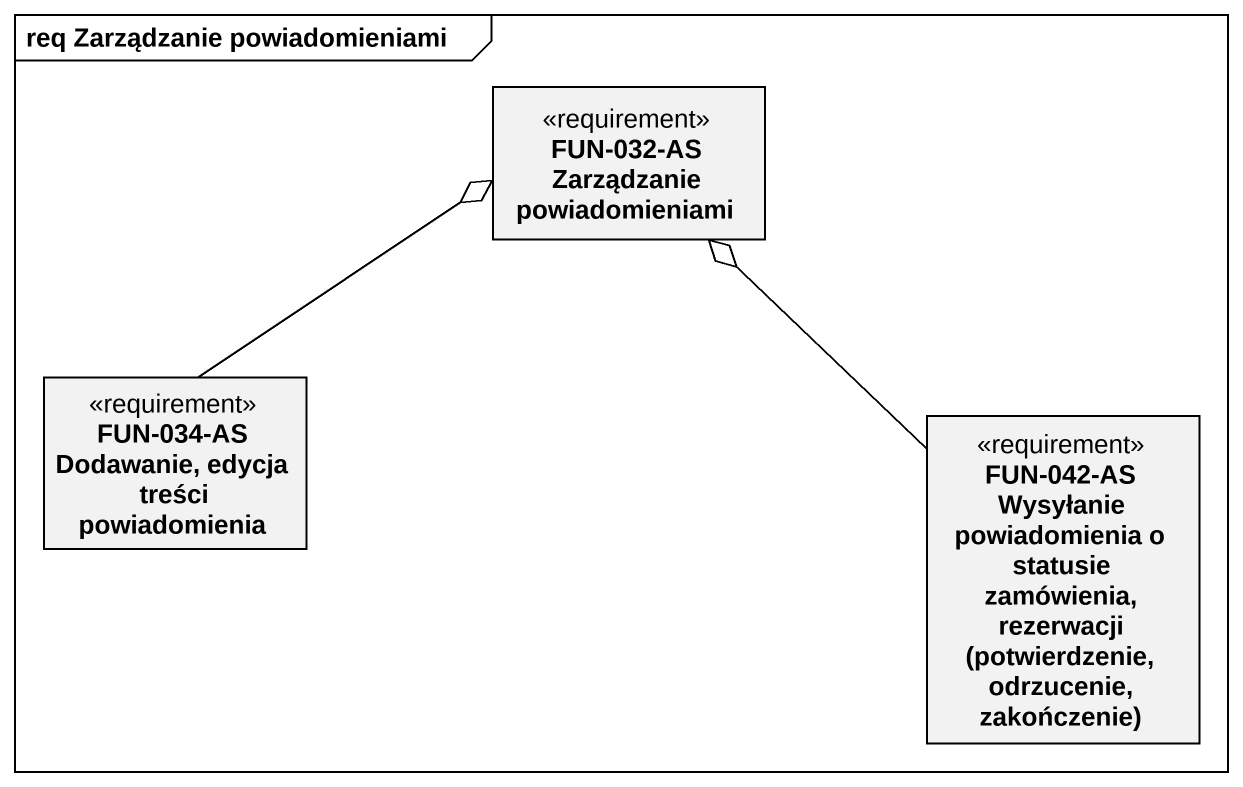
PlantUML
@startuml
mainframe req Zarządzanie powiadomieniami
hide circle
hide empty members
class "FUN-032-AS Zarządzanie powiadomieniami" as FUN_032_AS_Zarządzanie <<requirement>>
class "FUN-034-AS Dodawanie, edycja treści powiadomienia" as FUN_034_AS_Dodawanie_edycja <<requirement>>
class "FUN-042-AS Wysyłanie powiadomienia o statusie zamówienia, rezerwacji (potwierdzenie, odrzucenie, zakończenie)" as FUN_042_AS_Wysyłanie <<requirement>>
FUN_034_AS_Dodawanie_edycja -up-o FUN_032_AS_Zarządzanie
FUN_042_AS_Wysyłanie -up-o FUN_032_AS_Zarządzanie
@enduml
